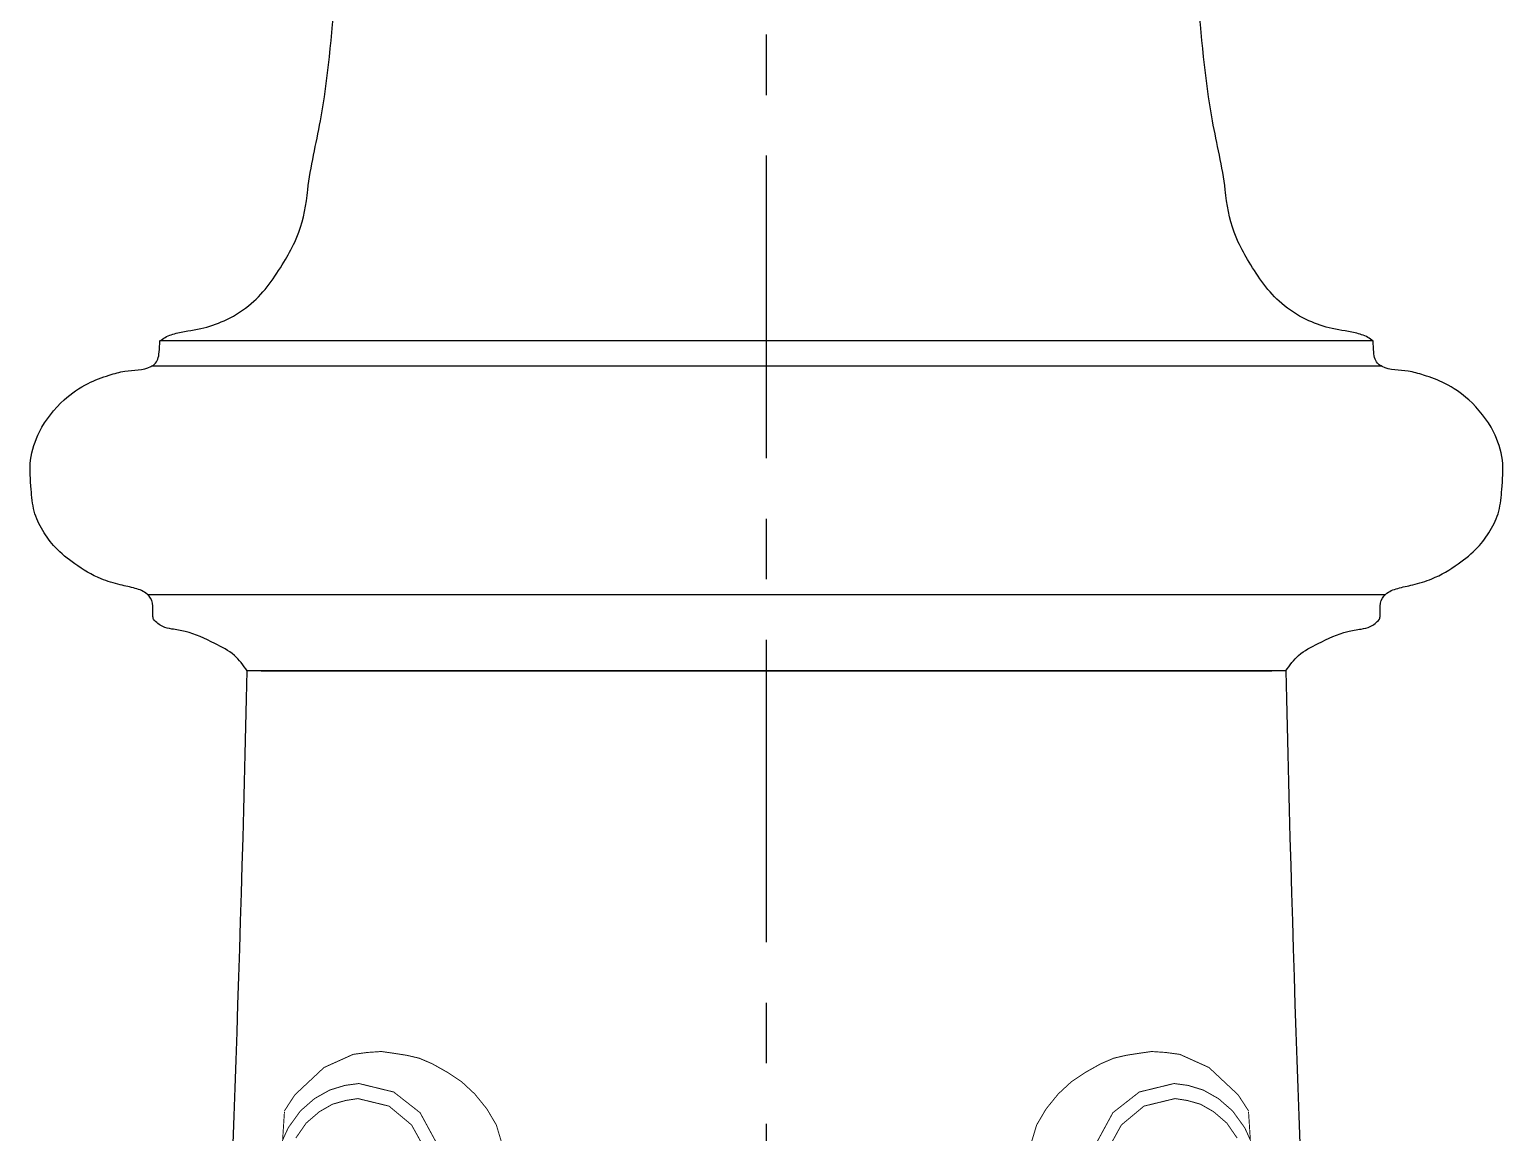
# Model space of a CAD drawing. Header units: millimetres. Extents: x 0 to 13338, y 0 to 11580.
# Drawn here: x 2741.3 to 2895.9, y 2032.7 to 2148.4 of the extents above; entities that cross this region are included whole.
import ezdxf

# ---------------------------------------------------------------- set-up
doc = ezdxf.new("R2010")
doc.units = ezdxf.units.MM
doc.linetypes.add('CENTER', pattern=[50.8, 31.75, -6.35, 6.35, -6.35])
doc.layers.add('axes', color=40, linetype='CENTER')
doc.layers.add('dwgmodels.com', color=250, linetype='Continuous')

# ---------------------------------------------------------------- blocks, each defined once
blk = doc.blocks.new('A$C74F37EDE')
at = {"color": 0, "const_width": 0.0988}
for points in [[(-50.57, -46.17), (-49.48, -44.49), (-46.42, -41.62), (-43.36, -40.24), (-41.87, -40.04), (-40.39, -39.94), (-39.01, -40.14), (-37.73, -40.34), (-36.44, -40.64), (-35.06, -41.23), (-33.48, -42.12), (-32, -43.1), (-30.61, -44.39), (-29.33, -45.97), (-28.34, -47.65), (-27.75, -49.62)], [(50.57, -46.17), (49.48, -44.49), (46.42, -41.62), (43.36, -40.24), (41.87, -40.04), (40.39, -39.94), (39.01, -40.14), (37.73, -40.34), (36.44, -40.64), (35.06, -41.23), (33.48, -42.12), (32, -43.1), (30.61, -44.39), (29.33, -45.97), (28.34, -47.65), (27.75, -49.62)], [(-50.57, -46.26), (-50.76, -49.23), (-50.17, -47.94), (-48.89, -46.17), (-47.41, -44.88), (-45.83, -43.99), (-44.24, -43.5), (-42.76, -43.3), (-39.11, -44.19), (-36.34, -46.36), (-34.57, -49.62)], [(50.57, -46.26), (50.76, -49.23), (50.17, -47.94), (48.89, -46.17), (47.41, -44.88), (45.83, -43.99), (44.24, -43.5), (42.76, -43.3), (39.11, -44.19), (36.34, -46.36), (34.57, -49.62)], [(-49.38, -49.03), (-48.29, -47.45), (-46.91, -46.26), (-45.53, -45.47), (-44.15, -45.08), (-42.86, -44.88), (-39.6, -45.67), (-37.23, -47.65), (-35.65, -50.51)], [(49.38, -49.03), (48.29, -47.45), (46.91, -46.26), (45.53, -45.47), (44.15, -45.08), (42.86, -44.88), (39.6, -45.67), (37.23, -47.65), (35.65, -50.51)]]:
    blk.add_lwpolyline(points, dxfattribs=at)
blk = doc.blocks.new('Public Light 8_side_dwgmodels.com')
at = {"color": 0}
for p, q in [((63.64, 1404.93), (-63.64, 1404.93)), ((64.51, 1402.29), (-64.51, 1402.29)), ((64.9, 1378.29), (-64.9, 1378.29)), ((54.47, 1370.31), (-54.47, 1370.31)), ((-53.01, 1370.31), (53.01, 1370.31))]:
    blk.add_line(p, q, dxfattribs=at)
for centre, start, end in [((-4095.97, 1465.35), 356.00562, 358.65286), ((4095.97, 1465.35), 181.34714, 183.99438)]:
    blk.add_arc(centre, 4042.62, start, end, dxfattribs=at)
for points in [[(-63.64, 1404.93), (-63.09, 1405.3), (-61.74, 1405.78), (-59.02, 1406.31), (-56.61, 1407.19), (-54.05, 1408.86), (-50.63, 1413.21), (-49.49, 1415.31), (-48.27, 1419.63), (-48.13, 1420.79), (-46.79, 1428.03), (-45.18, 1441.5), (-44.4, 1446.16), (-43.38, 1448.41), (-40.93, 1450)], [(63.64, 1404.93), (63.09, 1405.3), (61.74, 1405.78), (59.02, 1406.31), (56.61, 1407.19), (54.05, 1408.86), (50.63, 1413.21), (49.49, 1415.31), (48.27, 1419.63), (48.13, 1420.79), (46.79, 1428.03), (45.18, 1441.5), (44.4, 1446.16), (43.38, 1448.41), (40.93, 1450)], [(-64.31, 1375.72), (-64.38, 1376.13), (-64.42, 1377.42), (-64.96, 1378.35), (-66.22, 1378.97), (-67.79, 1379.34), (-69.8, 1379.97), (-72.57, 1381.55), (-74.6, 1383.27), (-75.93, 1385.05), (-76.82, 1387.06), (-77.14, 1389.36), (-77.2, 1392.42), (-76.26, 1395.4), (-73.67, 1398.75), (-71.17, 1400.47), (-68.94, 1401.34), (-67.31, 1401.76), (-64.58, 1402.25), (-64.2, 1402.5), (-63.86, 1403.01), (-63.71, 1403.77), (-63.64, 1404.93)], [(64.31, 1375.72), (64.38, 1376.13), (64.42, 1377.42), (64.96, 1378.35), (66.22, 1378.97), (67.79, 1379.34), (69.8, 1379.97), (72.57, 1381.55), (74.6, 1383.27), (75.93, 1385.05), (76.82, 1387.06), (77.14, 1389.36), (77.2, 1392.42), (76.26, 1395.4), (73.67, 1398.75), (71.17, 1400.47), (68.94, 1401.34), (67.31, 1401.76), (64.58, 1402.25), (64.2, 1402.5), (63.86, 1403.01), (63.71, 1403.77), (63.64, 1404.93)], [(-54.47, 1370.31), (-55.82, 1371.94), (-57.88, 1373.18), (-60.97, 1374.45), (-62.38, 1374.7), (-63.33, 1374.95), (-64.31, 1375.72)], [(54.47, 1370.31), (55.82, 1371.94), (57.88, 1373.18), (60.97, 1374.45), (62.38, 1374.7), (63.33, 1374.95), (64.31, 1375.72)]]:
    blk.add_spline(points, degree=3, dxfattribs=at)
at = {"layer": 'axes'}
blk.add_lwpolyline([(0, -131.37), (0, 4592.34)], dxfattribs=at)
at = {"color": 0}
blk.add_blockref('A$C74F37EDE', (0, 1370.31), dxfattribs=at)

msp = doc.modelspace()

# ---------------------------------------------------------------- block references
at = {"layer": 'dwgmodels.com'}
msp.add_blockref('Public Light 8_side_dwgmodels.com', (2818.61, 710.8), dxfattribs=at)

doc.saveas('drawing.dxf')
